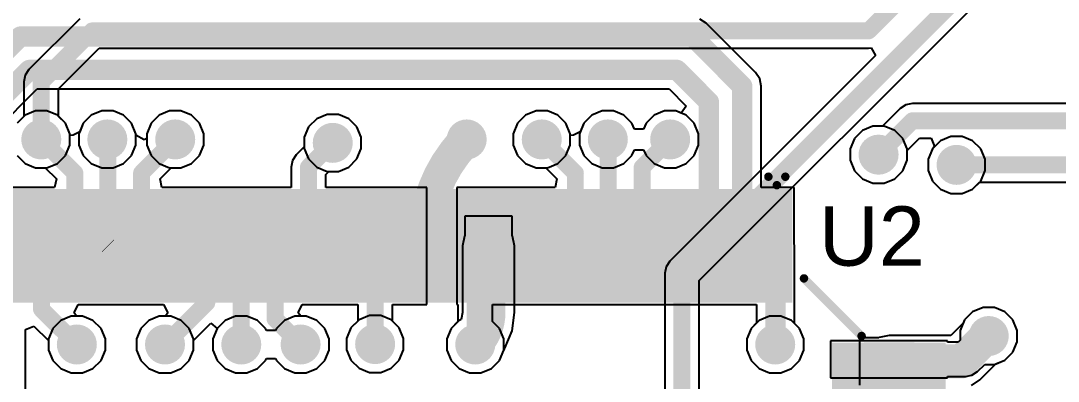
# Model space of a CAD drawing. Header units: millimetres. Extents: x -0.2 to 45, y 0 to 49.7.
# Drawn here: x 15.16 to 30.71, y 31 to 36.4 of the extents above; entities that cross this region are included whole.
import ezdxf

# ---------------------------------------------------------------- set-up
doc = ezdxf.new("R2010")
doc.units = ezdxf.units.MM
for name, color, linetype in [('BottomLayer', 5, 'Continuous'), ('BottomPaste', 16, 'Continuous'), ('BottomSolder', 6, 'Continuous'), ('TopLayer', 1, 'Continuous'), ('TopOverlay', 2, 'Continuous'), ('TopPaste', 8, 'Continuous'), ('TopSolder', 216, 'Continuous'), ('ViaHoleLayer', 16, 'Continuous')]:
    doc.layers.add(name, color=color, linetype=linetype)
doc.styles.add('Arial', font='', dxfattribs={"height": 0.2})
doc.styles.get('Arial').set_extended_font_data('Arial')

# ---------------------------------------------------------------- blocks, each defined once
blk = doc.blocks.new('C___0402_B_15')
at = {"layer": 'BottomLayer'}
for points in [[(-0.241, 0.318), (-0.241, -0.318), (-0.699, -0.318), (-0.699, 0.318)], [(0.699, 0.318), (0.699, -0.318), (0.241, -0.318), (0.241, 0.318)]]:
    blk.add_hatch(color=5, dxfattribs=at).paths.add_polyline_path(points)
at = {"layer": 'BottomPaste'}
for points in [[(-0.241, 0.318), (-0.241, -0.318), (-0.699, -0.318), (-0.699, 0.318)], [(0.699, 0.318), (0.699, -0.318), (0.241, -0.318), (0.241, 0.318)]]:
    blk.add_hatch(color=16, dxfattribs=at).paths.add_polyline_path(points)
at = {"layer": 'BottomSolder'}
for points in [[(-0.181, 0.377), (-0.181, -0.377), (-0.758, -0.377), (-0.758, 0.377)], [(0.758, 0.377), (0.758, -0.377), (0.181, -0.377), (0.181, 0.377)]]:
    blk.add_hatch(color=6, dxfattribs=at).paths.add_polyline_path(points)
blk = doc.blocks.new('TQFP_100_14_14__51')
at = {"layer": 'TopLayer'}
for points in [[(-5.85, 8.45), (-5.85, 6.95), (-6.15, 6.95), (-6.15, 8.45)], [(-8.45, 6.15), (-6.95, 6.15), (-6.95, 5.85), (-8.45, 5.85)], [(-8.45, 5.65), (-6.95, 5.65), (-6.95, 5.35), (-8.45, 5.35)], [(-8.45, 5.15), (-6.95, 5.15), (-6.95, 4.85), (-8.45, 4.85)], [(-8.45, 4.65), (-6.95, 4.65), (-6.95, 4.35), (-8.45, 4.35)], [(-8.45, 4.15), (-6.95, 4.15), (-6.95, 3.85), (-8.45, 3.85)], [(-8.45, 3.65), (-6.95, 3.65), (-6.95, 3.35), (-8.45, 3.35)], [(-8.45, 3.15), (-6.95, 3.15), (-6.95, 2.85), (-8.45, 2.85)], [(-8.45, 2.65), (-6.95, 2.65), (-6.95, 2.35), (-8.45, 2.35)], [(-8.45, 2.15), (-6.95, 2.15), (-6.95, 1.85), (-8.45, 1.85)], [(-8.45, 1.65), (-6.95, 1.65), (-6.95, 1.35), (-8.45, 1.35)], [(-8.45, 1.15), (-6.95, 1.15), (-6.95, 0.85), (-8.45, 0.85)], [(-8.45, 0.65), (-6.95, 0.65), (-6.95, 0.35), (-8.45, 0.35)], [(-8.45, 0.15), (-6.95, 0.15), (-6.95, -0.15), (-8.45, -0.15)], [(-8.45, -0.35), (-6.95, -0.35), (-6.95, -0.65), (-8.45, -0.65)], [(-8.45, -0.85), (-6.95, -0.85), (-6.95, -1.15), (-8.45, -1.15)], [(-8.45, -1.35), (-6.95, -1.35), (-6.95, -1.65), (-8.45, -1.65)], [(-8.45, -1.85), (-6.95, -1.85), (-6.95, -2.15), (-8.45, -2.15)], [(-8.45, -2.35), (-6.95, -2.35), (-6.95, -2.65), (-8.45, -2.65)], [(-8.45, -2.85), (-6.95, -2.85), (-6.95, -3.15), (-8.45, -3.15)], [(-8.45, -3.35), (-6.95, -3.35), (-6.95, -3.65), (-8.45, -3.65)], [(-8.45, -3.85), (-6.95, -3.85), (-6.95, -4.15), (-8.45, -4.15)], [(-8.45, -4.35), (-6.95, -4.35), (-6.95, -4.65), (-8.45, -4.65)], [(-8.45, -4.85), (-6.95, -4.85), (-6.95, -5.15), (-8.45, -5.15)]]:
    blk.add_hatch(color=1, dxfattribs=at).paths.add_polyline_path(points)
at = {"layer": 'TopPaste'}
for points in [[(-5.85, 8.45), (-5.85, 6.95), (-6.15, 6.95), (-6.15, 8.45)], [(-8.45, 6.15), (-6.95, 6.15), (-6.95, 5.85), (-8.45, 5.85)], [(-8.45, 5.65), (-6.95, 5.65), (-6.95, 5.35), (-8.45, 5.35)], [(-8.45, 5.15), (-6.95, 5.15), (-6.95, 4.85), (-8.45, 4.85)], [(-8.45, 4.65), (-6.95, 4.65), (-6.95, 4.35), (-8.45, 4.35)], [(-8.45, 4.15), (-6.95, 4.15), (-6.95, 3.85), (-8.45, 3.85)], [(-8.45, 3.65), (-6.95, 3.65), (-6.95, 3.35), (-8.45, 3.35)], [(-8.45, 3.15), (-6.95, 3.15), (-6.95, 2.85), (-8.45, 2.85)], [(-8.45, 2.65), (-6.95, 2.65), (-6.95, 2.35), (-8.45, 2.35)], [(-8.45, 2.15), (-6.95, 2.15), (-6.95, 1.85), (-8.45, 1.85)], [(-8.45, 1.65), (-6.95, 1.65), (-6.95, 1.35), (-8.45, 1.35)], [(-8.45, 1.15), (-6.95, 1.15), (-6.95, 0.85), (-8.45, 0.85)], [(-8.45, 0.65), (-6.95, 0.65), (-6.95, 0.35), (-8.45, 0.35)], [(-8.45, 0.15), (-6.95, 0.15), (-6.95, -0.15), (-8.45, -0.15)], [(-8.45, -0.35), (-6.95, -0.35), (-6.95, -0.65), (-8.45, -0.65)], [(-8.45, -0.85), (-6.95, -0.85), (-6.95, -1.15), (-8.45, -1.15)], [(-8.45, -1.35), (-6.95, -1.35), (-6.95, -1.65), (-8.45, -1.65)], [(-8.45, -1.85), (-6.95, -1.85), (-6.95, -2.15), (-8.45, -2.15)], [(-8.45, -2.35), (-6.95, -2.35), (-6.95, -2.65), (-8.45, -2.65)], [(-8.45, -2.85), (-6.95, -2.85), (-6.95, -3.15), (-8.45, -3.15)], [(-8.45, -3.35), (-6.95, -3.35), (-6.95, -3.65), (-8.45, -3.65)], [(-8.45, -3.85), (-6.95, -3.85), (-6.95, -4.15), (-8.45, -4.15)], [(-8.45, -4.35), (-6.95, -4.35), (-6.95, -4.65), (-8.45, -4.65)], [(-8.45, -4.85), (-6.95, -4.85), (-6.95, -5.15), (-8.45, -5.15)]]:
    blk.add_hatch(color=8, dxfattribs=at).paths.add_polyline_path(points)
at = {"layer": 'TopSolder'}
for points in [[(-5.748, 8.552), (-5.748, 6.848), (-6.252, 6.848), (-6.252, 8.552)], [(-5.248, 8.552), (-5.248, 6.848), (-5.752, 6.848), (-5.752, 8.552)], [(-8.552, 6.252), (-6.848, 6.252), (-6.848, 5.748), (-8.552, 5.748)], [(-8.552, 5.752), (-6.848, 5.752), (-6.848, 5.248), (-8.552, 5.248)], [(-8.552, 5.252), (-6.848, 5.252), (-6.848, 4.748), (-8.552, 4.748)], [(-8.552, 4.752), (-6.848, 4.752), (-6.848, 4.248), (-8.552, 4.248)], [(-8.552, 4.252), (-6.848, 4.252), (-6.848, 3.748), (-8.552, 3.748)], [(-8.552, 3.752), (-6.848, 3.752), (-6.848, 3.248), (-8.552, 3.248)], [(-8.552, 3.252), (-6.848, 3.252), (-6.848, 2.748), (-8.552, 2.748)], [(-8.552, 2.752), (-6.848, 2.752), (-6.848, 2.248), (-8.552, 2.248)], [(-8.552, 2.252), (-6.848, 2.252), (-6.848, 1.748), (-8.552, 1.748)], [(-8.552, 1.752), (-6.848, 1.752), (-6.848, 1.248), (-8.552, 1.248)], [(-8.552, 1.252), (-6.848, 1.252), (-6.848, 0.748), (-8.552, 0.748)], [(-8.552, 0.752), (-6.848, 0.752), (-6.848, 0.248), (-8.552, 0.248)], [(-8.552, 0.252), (-6.848, 0.252), (-6.848, -0.252), (-8.552, -0.252)], [(-8.552, -0.248), (-6.848, -0.248), (-6.848, -0.752), (-8.552, -0.752)], [(-8.552, -0.748), (-6.848, -0.748), (-6.848, -1.252), (-8.552, -1.252)], [(-8.552, -1.248), (-6.848, -1.248), (-6.848, -1.752), (-8.552, -1.752)], [(-8.552, -1.748), (-6.848, -1.748), (-6.848, -2.252), (-8.552, -2.252)], [(-8.552, -2.248), (-6.848, -2.248), (-6.848, -2.752), (-8.552, -2.752)], [(-8.552, -2.748), (-6.848, -2.748), (-6.848, -3.252), (-8.552, -3.252)], [(-8.552, -3.248), (-6.848, -3.248), (-6.848, -3.752), (-8.552, -3.752)], [(-8.552, -3.748), (-6.848, -3.748), (-6.848, -4.252), (-8.552, -4.252)], [(-8.552, -4.248), (-6.848, -4.248), (-6.848, -4.752), (-8.552, -4.752)], [(-8.552, -4.748), (-6.848, -4.748), (-6.848, -5.252), (-8.552, -5.252)], [(-8.552, -5.248), (-6.848, -5.248), (-6.848, -5.752), (-8.552, -5.752)]]:
    blk.add_hatch(color=216, dxfattribs=at).paths.add_polyline_path(points)
at = {"layer": 'TopOverlay', "const_width": 0.127}
for points in [[(-7.214, 6.426), (-6.35, 7.29)], [(-8.738, 5.893), (-8.738, 6.147)], [(-8.611, 6.02), (-8.738, 6.147)], [(-8.738, 5.893), (-8.611, 6.02)]]:
    blk.add_lwpolyline(points, dxfattribs=at)
at = {"layer": 'TopOverlay', "const_width": 0.0635}
for points in [[(-6.382, 7.29, 1), (-6.318, 7.29, 1)], [(-7.245, 6.426, 1), (-7.182, 6.426, 1)], [(-8.769, 6.147, 1), (-8.706, 6.147, 1)], [(-8.769, 6.147, 1), (-8.706, 6.147, 1)], [(-8.642, 6.02, 1), (-8.579, 6.02, 1)], [(-8.642, 6.02, 1), (-8.579, 6.02, 1)], [(-8.769, 5.893, 1), (-8.706, 5.893, 1)], [(-8.769, 5.893, 1), (-8.706, 5.893, 1)]]:
    blk.add_lwpolyline(points, format="xyb", close=True, dxfattribs=at)
blk = doc.blocks.new('C___0402_B_87')
at = {"layer": 'BottomLayer'}
for points in [[(-0.241, 0.318), (-0.241, -0.318), (-0.699, -0.318), (-0.699, 0.318)], [(0.699, 0.318), (0.699, -0.318), (0.241, -0.318), (0.241, 0.318)]]:
    blk.add_hatch(color=5, dxfattribs=at).paths.add_polyline_path(points)
at = {"layer": 'BottomPaste'}
for points in [[(-0.241, 0.318), (-0.241, -0.318), (-0.699, -0.318), (-0.699, 0.318)], [(0.699, 0.318), (0.699, -0.318), (0.241, -0.318), (0.241, 0.318)]]:
    blk.add_hatch(color=16, dxfattribs=at).paths.add_polyline_path(points)
at = {"layer": 'BottomSolder'}
for points in [[(-0.181, 0.377), (-0.181, -0.377), (-0.758, -0.377), (-0.758, 0.377)], [(0.758, 0.377), (0.758, -0.377), (0.181, -0.377), (0.181, 0.377)]]:
    blk.add_hatch(color=6, dxfattribs=at).paths.add_polyline_path(points)

msp = doc.modelspace()

# ---------------------------------------------------------------- hatches: boundary and pattern name
at = {"layer": 'BottomLayer'}
h = msp.add_hatch(color=5, dxfattribs=at)
edge = h.paths.add_edge_path()
edge.add_arc((15.469, 34.62), 0.3, 0, 360)
h = msp.add_hatch(color=5, dxfattribs=at)
edge = h.paths.add_edge_path()
edge.add_arc((16.459, 34.62), 0.3, 0, 360)
h = msp.add_hatch(color=5, dxfattribs=at)
edge = h.paths.add_edge_path()
edge.add_arc((17.476, 34.62), 0.3, 0, 360)
h = msp.add_hatch(color=5, dxfattribs=at)
edge = h.paths.add_edge_path()
edge.add_arc((19.837, 34.569), 0.3, 0, 360)
h = msp.add_hatch(color=5, dxfattribs=at)
edge = h.paths.add_edge_path()
edge.add_arc((21.844, 34.62), 0.3, 0, 360)
h = msp.add_hatch(color=5, dxfattribs=at)
edge = h.paths.add_edge_path()
edge.add_arc((22.969, 34.62), 0.3, 0, 360)
h = msp.add_hatch(color=5, dxfattribs=at)
edge = h.paths.add_edge_path()
edge.add_arc((23.959, 34.62), 0.3, 0, 360)
h = msp.add_hatch(color=5, dxfattribs=at)
edge = h.paths.add_edge_path()
edge.add_arc((24.893, 34.62), 0.3, 0, 360)
h = msp.add_hatch(color=5, dxfattribs=at)
edge = h.paths.add_edge_path()
edge.add_arc((28.016, 34.392), 0.3, 0, 360)
h = msp.add_hatch(color=5, dxfattribs=at)
edge = h.paths.add_edge_path()
edge.add_arc((29.185, 34.239), 0.3, 0, 360)
h = msp.add_hatch(color=5, dxfattribs=at)
edge = h.paths.add_edge_path()
edge.add_arc((29.667, 31.674), 0.3, 0, 360)
h = msp.add_hatch(color=5, dxfattribs=at)
edge = h.paths.add_edge_path()
edge.add_arc((16.002, 31.547), 0.3, 0, 360)
h = msp.add_hatch(color=5, dxfattribs=at)
edge = h.paths.add_edge_path()
edge.add_arc((17.323, 31.547), 0.3, 0, 360)
h = msp.add_hatch(color=5, dxfattribs=at)
edge = h.paths.add_edge_path()
edge.add_arc((18.466, 31.547), 0.3, 0, 360)
h = msp.add_hatch(color=5, dxfattribs=at)
edge = h.paths.add_edge_path()
edge.add_arc((19.355, 31.547), 0.3, 0, 360)
h = msp.add_hatch(color=5, dxfattribs=at)
edge = h.paths.add_edge_path()
edge.add_arc((20.472, 31.553), 0.3, 0, 360)
h = msp.add_hatch(color=5, dxfattribs=at)
edge = h.paths.add_edge_path()
edge.add_arc((21.972, 31.547), 0.3, 0, 360)
h = msp.add_hatch(color=5, dxfattribs=at)
edge = h.paths.add_edge_path()
edge.add_arc((26.467, 31.547), 0.3, 0, 360)
at = {"layer": 'TopLayer'}
h = msp.add_hatch(color=1, dxfattribs=at)
edge = h.paths.add_edge_path()
edge.add_arc((15.469, 34.62), 0.3, 0, 360)
h = msp.add_hatch(color=1, dxfattribs=at)
edge = h.paths.add_edge_path()
edge.add_arc((16.459, 34.62), 0.3, 0, 360)
h = msp.add_hatch(color=1, dxfattribs=at)
edge = h.paths.add_edge_path()
edge.add_arc((17.476, 34.62), 0.3, 0, 360)
h = msp.add_hatch(color=1, dxfattribs=at)
edge = h.paths.add_edge_path()
edge.add_arc((19.837, 34.569), 0.3, 0, 360)
h = msp.add_hatch(color=1, dxfattribs=at)
edge = h.paths.add_edge_path()
edge.add_arc((21.844, 34.62), 0.3, 0, 360)
h = msp.add_hatch(color=1, dxfattribs=at)
edge = h.paths.add_edge_path()
edge.add_arc((22.969, 34.62), 0.3, 0, 360)
h = msp.add_hatch(color=1, dxfattribs=at)
edge = h.paths.add_edge_path()
edge.add_arc((23.959, 34.62), 0.3, 0, 360)
h = msp.add_hatch(color=1, dxfattribs=at)
edge = h.paths.add_edge_path()
edge.add_arc((24.893, 34.62), 0.3, 0, 360)
h = msp.add_hatch(color=1, dxfattribs=at)
edge = h.paths.add_edge_path()
edge.add_arc((28.016, 34.392), 0.3, 0, 360)
h = msp.add_hatch(color=1, dxfattribs=at)
edge = h.paths.add_edge_path()
edge.add_arc((29.185, 34.239), 0.3, 0, 360)
h = msp.add_hatch(color=1, dxfattribs=at)
edge = h.paths.add_edge_path()
edge.add_arc((29.667, 31.674), 0.3, 0, 360)
h = msp.add_hatch(color=1, dxfattribs=at)
edge = h.paths.add_edge_path()
edge.add_arc((16.002, 31.547), 0.3, 0, 360)
h = msp.add_hatch(color=1, dxfattribs=at)
edge = h.paths.add_edge_path()
edge.add_arc((17.323, 31.547), 0.3, 0, 360)
h = msp.add_hatch(color=1, dxfattribs=at)
edge = h.paths.add_edge_path()
edge.add_arc((18.466, 31.547), 0.3, 0, 360)
h = msp.add_hatch(color=1, dxfattribs=at)
edge = h.paths.add_edge_path()
edge.add_arc((19.355, 31.547), 0.3, 0, 360)
h = msp.add_hatch(color=1, dxfattribs=at)
edge = h.paths.add_edge_path()
edge.add_arc((20.472, 31.553), 0.3, 0, 360)
h = msp.add_hatch(color=1, dxfattribs=at)
edge = h.paths.add_edge_path()
edge.add_arc((21.972, 31.547), 0.3, 0, 360)
h = msp.add_hatch(color=1, dxfattribs=at)
edge = h.paths.add_edge_path()
edge.add_arc((26.467, 31.547), 0.3, 0, 360)
at = {"layer": 'ViaHoleLayer'}
h = msp.add_hatch(color=16, dxfattribs=at)
edge = h.paths.add_edge_path()
edge.add_arc((15.469, 34.62), 0.15, 0, 360)
h = msp.add_hatch(color=16, dxfattribs=at)
edge = h.paths.add_edge_path()
edge.add_arc((16.459, 34.62), 0.15, 0, 360)
h = msp.add_hatch(color=16, dxfattribs=at)
edge = h.paths.add_edge_path()
edge.add_arc((17.476, 34.62), 0.15, 0, 360)
h = msp.add_hatch(color=16, dxfattribs=at)
edge = h.paths.add_edge_path()
edge.add_arc((19.837, 34.569), 0.15, 0, 360)
h = msp.add_hatch(color=16, dxfattribs=at)
edge = h.paths.add_edge_path()
edge.add_arc((21.844, 34.62), 0.15, 0, 360)
h = msp.add_hatch(color=16, dxfattribs=at)
edge = h.paths.add_edge_path()
edge.add_arc((22.969, 34.62), 0.15, 0, 360)
h = msp.add_hatch(color=16, dxfattribs=at)
edge = h.paths.add_edge_path()
edge.add_arc((23.959, 34.62), 0.15, 0, 360)
h = msp.add_hatch(color=16, dxfattribs=at)
edge = h.paths.add_edge_path()
edge.add_arc((24.893, 34.62), 0.15, 0, 360)
h = msp.add_hatch(color=16, dxfattribs=at)
edge = h.paths.add_edge_path()
edge.add_arc((28.016, 34.392), 0.15, 0, 360)
h = msp.add_hatch(color=16, dxfattribs=at)
edge = h.paths.add_edge_path()
edge.add_arc((29.185, 34.239), 0.15, 0, 360)
h = msp.add_hatch(color=16, dxfattribs=at)
edge = h.paths.add_edge_path()
edge.add_arc((29.667, 31.674), 0.15, 0, 360)
h = msp.add_hatch(color=16, dxfattribs=at)
edge = h.paths.add_edge_path()
edge.add_arc((16.002, 31.547), 0.15, 0, 360)
h = msp.add_hatch(color=16, dxfattribs=at)
edge = h.paths.add_edge_path()
edge.add_arc((17.323, 31.547), 0.15, 0, 360)
h = msp.add_hatch(color=16, dxfattribs=at)
edge = h.paths.add_edge_path()
edge.add_arc((18.466, 31.547), 0.15, 0, 360)
h = msp.add_hatch(color=16, dxfattribs=at)
edge = h.paths.add_edge_path()
edge.add_arc((19.355, 31.547), 0.15, 0, 360)
h = msp.add_hatch(color=16, dxfattribs=at)
edge = h.paths.add_edge_path()
edge.add_arc((20.472, 31.553), 0.15, 0, 360)
h = msp.add_hatch(color=16, dxfattribs=at)
edge = h.paths.add_edge_path()
edge.add_arc((21.972, 31.547), 0.15, 0, 360)
h = msp.add_hatch(color=16, dxfattribs=at)
edge = h.paths.add_edge_path()
edge.add_arc((26.467, 31.547), 0.15, 0, 360)

# ---------------------------------------------------------------- linework, layer by layer
at = {"layer": 'BottomLayer'}
for p, q in [((25.329, 32.506), (30.358, 37.536)), ((16.047, 36.429), (15.285, 35.667)), ((15.728, 35.377), (16.338, 35.987)), ((16.338, 35.987), (27.864, 35.987)), ((27.864, 35.987), (27.905, 35.995)), ((27.905, 35.995), (27.968, 35.878)), ((27.968, 35.878), (24.887, 32.797)), ((15.285, 35.667), (15.229, 35.583)), ((15.229, 35.583), (15.21, 35.484)), ((15.21, 35.484), (15.21, 34.965)), ((15.728, 34.965), (15.728, 35.377)), ((28.425, 35.139), (28.341, 35.083)), ((28.524, 35.159), (28.425, 35.139)), ((36.912, 35.159), (28.524, 35.159)), ((16.217, 34.982), (16.097, 34.862)), ((16.374, 35.047), (16.217, 34.982)), ((16.544, 35.047), (16.374, 35.047)), ((16.701, 34.982), (16.544, 35.047)), ((16.821, 34.862), (16.701, 34.982)), ((17.234, 34.982), (17.114, 34.862)), ((17.391, 35.047), (17.234, 34.982)), ((17.561, 35.047), (17.391, 35.047)), ((17.718, 34.982), (17.561, 35.047)), ((17.838, 34.862), (17.718, 34.982)), ((19.752, 34.996), (19.596, 34.931)), ((19.922, 34.996), (19.752, 34.996)), ((20.079, 34.931), (19.922, 34.996)), ((22.727, 34.982), (22.607, 34.862)), ((22.884, 35.047), (22.727, 34.982)), ((23.054, 35.047), (22.884, 35.047)), ((23.21, 34.982), (23.054, 35.047)), ((23.331, 34.862), (23.21, 34.982)), ((23.717, 34.982), (23.597, 34.862)), ((23.874, 35.047), (23.717, 34.982)), ((24.044, 35.047), (23.874, 35.047)), ((24.201, 34.982), (24.044, 35.047)), ((24.321, 34.862), (24.201, 34.982)), ((24.651, 34.982), (24.531, 34.862)), ((24.808, 35.047), (24.651, 34.982)), ((24.978, 35.047), (24.808, 35.047)), ((25.135, 34.982), (24.978, 35.047)), ((25.255, 34.862), (25.135, 34.982)), ((28.341, 35.083), (28.077, 34.819)), ((15.21, 34.965), (15.107, 34.862)), ((15.831, 34.862), (15.728, 34.965)), ((15.896, 34.705), (15.831, 34.862)), ((16.097, 34.862), (16.032, 34.705)), ((16.886, 34.705), (16.821, 34.862)), ((17.114, 34.862), (17.049, 34.705)), ((17.903, 34.705), (17.838, 34.862)), ((19.596, 34.931), (19.475, 34.811)), ((20.199, 34.811), (20.079, 34.931)), ((22.607, 34.862), (22.542, 34.705)), ((23.396, 34.705), (23.331, 34.862)), ((23.597, 34.862), (23.532, 34.705)), ((24.357, 34.775), (24.321, 34.862)), ((24.531, 34.862), (24.495, 34.775)), ((25.32, 34.705), (25.255, 34.862)), ((15.896, 34.535), (15.896, 34.705)), ((16.032, 34.705), (16.032, 34.535)), ((16.886, 34.535), (16.886, 34.705)), ((17.049, 34.705), (17.049, 34.535)), ((17.903, 34.535), (17.903, 34.705)), ((19.475, 34.811), (19.41, 34.654)), ((20.264, 34.654), (20.199, 34.811)), ((22.542, 34.705), (22.542, 34.535)), ((23.396, 34.535), (23.396, 34.705)), ((23.532, 34.705), (23.532, 34.535)), ((24.495, 34.775), (24.357, 34.775)), ((25.32, 34.535), (25.32, 34.705)), ((27.774, 34.754), (27.654, 34.633)), ((27.931, 34.819), (27.774, 34.754)), ((28.077, 34.819), (27.931, 34.819)), ((15.831, 34.378), (15.896, 34.535)), ((16.032, 34.535), (16.097, 34.378)), ((16.821, 34.378), (16.886, 34.535)), ((17.049, 34.535), (17.114, 34.378)), ((17.838, 34.378), (17.903, 34.535)), ((19.41, 34.654), (19.41, 34.484)), ((20.264, 34.484), (20.264, 34.654)), ((22.542, 34.535), (22.607, 34.378)), ((23.331, 34.378), (23.396, 34.535)), ((23.532, 34.535), (23.597, 34.378)), ((25.255, 34.378), (25.32, 34.535)), ((27.654, 34.633), (27.589, 34.477)), ((28.443, 34.452), (28.631, 34.641)), ((28.631, 34.641), (28.803, 34.641)), ((28.803, 34.641), (28.855, 34.514)), ((15.107, 34.378), (15.227, 34.258)), ((15.71, 34.258), (15.831, 34.378)), ((16.097, 34.378), (16.217, 34.258)), ((16.701, 34.258), (16.821, 34.378)), ((17.114, 34.378), (17.234, 34.258)), ((17.718, 34.258), (17.838, 34.378)), ((19.41, 34.484), (19.475, 34.328)), ((20.199, 34.328), (20.264, 34.484)), ((22.607, 34.378), (22.727, 34.258)), ((23.21, 34.258), (23.331, 34.378)), ((23.597, 34.378), (23.717, 34.258)), ((24.201, 34.258), (24.321, 34.378)), ((24.321, 34.378), (24.357, 34.466)), ((24.357, 34.466), (24.495, 34.466)), ((24.495, 34.466), (24.531, 34.378)), ((24.531, 34.378), (24.651, 34.258)), ((25.135, 34.258), (25.255, 34.378)), ((27.589, 34.477), (27.589, 34.307)), ((28.443, 34.307), (28.443, 34.452)), ((28.823, 34.481), (28.758, 34.324)), ((28.855, 34.514), (28.823, 34.481)), ((15.227, 34.258), (15.384, 34.193)), ((15.554, 34.193), (15.71, 34.258)), ((16.217, 34.258), (16.374, 34.193)), ((16.544, 34.193), (16.701, 34.258)), ((17.234, 34.258), (17.391, 34.193)), ((17.561, 34.193), (17.718, 34.258)), ((19.475, 34.328), (19.596, 34.207)), ((19.596, 34.207), (19.752, 34.142)), ((19.922, 34.142), (20.079, 34.207)), ((20.079, 34.207), (20.199, 34.328)), ((22.727, 34.258), (22.884, 34.193)), ((23.054, 34.193), (23.21, 34.258)), ((23.717, 34.258), (23.874, 34.193)), ((24.044, 34.193), (24.201, 34.258)), ((24.651, 34.258), (24.808, 34.193)), ((24.978, 34.193), (25.135, 34.258)), ((27.589, 34.307), (27.654, 34.15)), ((28.378, 34.15), (28.443, 34.307)), ((28.758, 34.324), (28.758, 34.154)), ((15.384, 34.193), (15.554, 34.193)), ((16.374, 34.193), (16.544, 34.193)), ((17.391, 34.193), (17.561, 34.193)), ((19.752, 34.142), (19.922, 34.142)), ((22.884, 34.193), (23.054, 34.193)), ((23.874, 34.193), (24.044, 34.193)), ((24.808, 34.193), (24.978, 34.193)), ((27.654, 34.15), (27.774, 34.03)), ((28.258, 34.03), (28.378, 34.15)), ((28.758, 34.154), (28.823, 33.997)), ((27.774, 34.03), (27.931, 33.965)), ((27.931, 33.965), (28.101, 33.965)), ((28.101, 33.965), (28.258, 34.03)), ((28.823, 33.997), (28.943, 33.877)), ((29.426, 33.877), (29.53, 33.98)), ((29.53, 33.98), (36.926, 33.98)), ((28.943, 33.877), (29.1, 33.812)), ((29.1, 33.812), (29.27, 33.812)), ((29.27, 33.812), (29.426, 33.877)), ((22.527, 33.468), (21.815, 33.468)), ((21.815, 33.468), (21.815, 33.177)), ((22.527, 33.177), (22.527, 33.468)), ((21.812, 33.172), (21.782, 33.024)), ((21.815, 33.177), (21.812, 33.172)), ((22.53, 33.172), (22.527, 33.177)), ((22.559, 33.024), (22.53, 33.172)), ((21.782, 33.024), (21.782, 32.026)), ((22.559, 32.026), (22.559, 33.024)), ((24.831, 32.713), (24.811, 32.614)), ((24.887, 32.797), (24.831, 32.713)), ((24.811, 32.614), (24.811, 27.822)), ((25.329, 25.679), (25.329, 32.506)), ((29.425, 32.036), (29.305, 31.916)), ((29.582, 32.101), (29.425, 32.036)), ((29.752, 32.101), (29.582, 32.101)), ((29.909, 32.036), (29.752, 32.101)), ((30.029, 31.916), (29.909, 32.036)), ((15.76, 31.909), (15.64, 31.789)), ((15.917, 31.974), (15.76, 31.909)), ((16.086, 31.974), (15.917, 31.974)), ((16.243, 31.909), (16.086, 31.974)), ((16.364, 31.789), (16.243, 31.909)), ((17.081, 31.909), (16.961, 31.789)), ((17.238, 31.974), (17.081, 31.909)), ((17.408, 31.974), (17.238, 31.974)), ((17.565, 31.909), (17.408, 31.974)), ((17.685, 31.789), (17.565, 31.909)), ((18.224, 31.909), (18.104, 31.789)), ((18.381, 31.974), (18.224, 31.909)), ((18.551, 31.974), (18.381, 31.974)), ((18.708, 31.909), (18.551, 31.974)), ((18.828, 31.789), (18.708, 31.909)), ((19.113, 31.909), (18.993, 31.789)), ((19.27, 31.974), (19.113, 31.909)), ((19.44, 31.974), (19.27, 31.974)), ((19.597, 31.909), (19.44, 31.974)), ((19.717, 31.789), (19.597, 31.909)), ((20.231, 31.915), (20.11, 31.795)), ((20.387, 31.98), (20.231, 31.915)), ((20.557, 31.98), (20.387, 31.98)), ((20.714, 31.915), (20.557, 31.98)), ((20.834, 31.795), (20.714, 31.915)), ((21.731, 31.909), (21.61, 31.789)), ((21.762, 31.922), (21.731, 31.909)), ((21.783, 32.025), (21.762, 31.922)), ((21.782, 32.026), (21.783, 32.025)), ((22.525, 31.75), (22.561, 32.026)), ((22.561, 32.026), (22.559, 32.026)), ((26.225, 31.909), (26.105, 31.789)), ((26.382, 31.974), (26.225, 31.909)), ((26.552, 31.974), (26.382, 31.974)), ((26.709, 31.909), (26.552, 31.974)), ((26.829, 31.789), (26.709, 31.909)), ((29.305, 31.916), (29.284, 31.865)), ((30.094, 31.759), (30.029, 31.916)), ((15.64, 31.789), (15.575, 31.632)), ((16.429, 31.632), (16.364, 31.789)), ((16.961, 31.789), (16.896, 31.632)), ((17.75, 31.632), (17.685, 31.789)), ((18.104, 31.789), (18.039, 31.632)), ((18.842, 31.755), (18.828, 31.789)), ((18.979, 31.755), (18.842, 31.755)), ((18.993, 31.789), (18.979, 31.755)), ((19.782, 31.632), (19.717, 31.789)), ((20.11, 31.795), (20.045, 31.638)), ((20.899, 31.638), (20.834, 31.795)), ((21.61, 31.789), (21.545, 31.632)), ((22.418, 31.492), (22.525, 31.75)), ((26.105, 31.789), (26.04, 31.632)), ((26.894, 31.632), (26.829, 31.789)), ((29.284, 31.865), (29.101, 31.682)), ((30.094, 31.589), (30.094, 31.759)), ((15.575, 31.632), (15.575, 31.462)), ((16.429, 31.462), (16.429, 31.632)), ((16.896, 31.632), (16.896, 31.462)), ((17.75, 31.462), (17.75, 31.632)), ((18.039, 31.632), (18.039, 31.462)), ((19.782, 31.462), (19.782, 31.632)), ((20.045, 31.638), (20.045, 31.468)), ((20.899, 31.468), (20.899, 31.638)), ((21.545, 31.632), (21.545, 31.462)), ((26.04, 31.632), (26.04, 31.462)), ((26.894, 31.462), (26.894, 31.632)), ((28.019, 31.649), (27.728, 31.649)), ((27.728, 31.649), (27.728, 30.938)), ((28.024, 31.652), (28.019, 31.649)), ((28.173, 31.682), (28.024, 31.652)), ((29.101, 31.682), (28.173, 31.682)), ((30.029, 31.432), (30.094, 31.589)), ((15.575, 31.462), (15.64, 31.305)), ((16.364, 31.305), (16.429, 31.462)), ((16.896, 31.462), (16.961, 31.305)), ((17.685, 31.305), (17.75, 31.462)), ((18.039, 31.462), (18.104, 31.305)), ((19.717, 31.305), (19.782, 31.462)), ((20.045, 31.468), (20.11, 31.312)), ((20.834, 31.312), (20.899, 31.468)), ((21.545, 31.462), (21.61, 31.305)), ((22.334, 31.305), (22.399, 31.462)), ((22.399, 31.468), (22.418, 31.492)), ((22.399, 31.462), (22.399, 31.468)), ((26.04, 31.462), (26.105, 31.305)), ((26.829, 31.305), (26.894, 31.462)), ((29.909, 31.312), (30.029, 31.432)), ((15.64, 31.305), (15.76, 31.185)), ((16.243, 31.185), (16.364, 31.305)), ((16.961, 31.305), (17.081, 31.185)), ((17.565, 31.185), (17.685, 31.305)), ((18.104, 31.305), (18.224, 31.185)), ((18.708, 31.185), (18.828, 31.305)), ((18.828, 31.305), (18.842, 31.338)), ((18.842, 31.338), (18.979, 31.338)), ((18.979, 31.338), (18.993, 31.305)), ((18.993, 31.305), (19.113, 31.185)), ((19.597, 31.185), (19.717, 31.305)), ((20.11, 31.312), (20.231, 31.191)), ((20.714, 31.191), (20.834, 31.312)), ((21.61, 31.305), (21.731, 31.185)), ((22.214, 31.185), (22.334, 31.305)), ((26.105, 31.305), (26.225, 31.185)), ((26.709, 31.185), (26.829, 31.305)), ((29.536, 31.019), (29.774, 31.256)), ((29.774, 31.256), (29.909, 31.312)), ((15.76, 31.185), (15.917, 31.12)), ((15.917, 31.12), (16.086, 31.12)), ((16.086, 31.12), (16.243, 31.185)), ((17.081, 31.185), (17.238, 31.12)), ((17.238, 31.12), (17.408, 31.12)), ((17.408, 31.12), (17.565, 31.185)), ((18.224, 31.185), (18.381, 31.12)), ((18.381, 31.12), (18.551, 31.12)), ((18.551, 31.12), (18.708, 31.185)), ((19.113, 31.185), (19.27, 31.12)), ((19.27, 31.12), (19.44, 31.12)), ((19.44, 31.12), (19.597, 31.185)), ((20.231, 31.191), (20.387, 31.126)), ((20.387, 31.126), (20.557, 31.126)), ((20.557, 31.126), (20.714, 31.191)), ((21.731, 31.185), (21.887, 31.12)), ((21.887, 31.12), (22.057, 31.12)), ((22.057, 31.12), (22.214, 31.185)), ((26.225, 31.185), (26.382, 31.12)), ((26.382, 31.12), (26.552, 31.12)), ((26.552, 31.12), (26.709, 31.185)), ((29.41, 30.934), (29.536, 31.019))]:
    msp.add_line(p, q, dxfattribs=at)
for points, const_width in [([(27.864, 36.246), (29.794, 38.176)], 0.254), ([(25.07, 32.614), (30.175, 37.719)], 0.254), ([(15.469, 35.484), (16.231, 36.246)], 0.254), ([(16.231, 36.246), (27.864, 36.246)], 0.254), ([(15.469, 34.62), (15.469, 35.484)], 0.254), ([(28.016, 34.392), (28.524, 34.9)], 0.254), ([(28.524, 34.9), (36.912, 34.9)], 0.254), ([(29.185, 34.239), (37.033, 34.239)], 0.254), ([(21.236, 33.02), (21.236, 33.288)], 0.508), ([(21.231, 33.024), (21.231, 33.141)], 0.508), ([(22.171, 32.026), (22.171, 33.024)], 0.508), ([(25.07, 25.679), (25.07, 32.614)], 0.254), ([(29.262, 31.293), (29.642, 31.674)], 0.508), ([(29.642, 31.674), (29.667, 31.674)], 0.508), ([(28.173, 31.293), (29.262, 31.293)], 0.508)]:
    msp.add_lwpolyline(points, dxfattribs=dict(at, const_width=const_width))
for points, const_width in [([(16.167, 36.246, 1), (16.294, 36.246, 1)], 0.127), ([(16.167, 36.246, 1), (16.294, 36.246, 1)], 0.127), ([(27.8, 36.246, 1), (27.927, 36.246, 1)], 0.127), ([(27.8, 36.246, 1), (27.927, 36.246, 1)], 0.127), ([(15.405, 35.484, 1), (15.532, 35.484, 1)], 0.127), ([(15.405, 35.484, 1), (15.532, 35.484, 1)], 0.127), ([(28.461, 34.9, 1), (28.588, 34.9, 1)], 0.127), ([(28.461, 34.9, 1), (28.588, 34.9, 1)], 0.127), ([(21.717, 34.62, 1), (21.971, 34.62, 1)], 0.254), ([(15.405, 34.62, 1), (15.532, 34.62, 1)], 0.127), ([(21.538, 34.416, 1), (21.792, 34.416, 1)], 0.254), ([(21.538, 34.416, 1), (21.792, 34.416, 1)], 0.254), ([(27.953, 34.392, 1), (28.08, 34.392, 1)], 0.127), ([(29.121, 34.239, 1), (29.248, 34.239, 1)], 0.127), ([(21.109, 33.288, 1), (21.363, 33.288, 1)], 0.254), ([(21.109, 33.288, 1), (21.363, 33.288, 1)], 0.254), ([(21.109, 33.288, 1), (21.363, 33.288, 1)], 0.254), ([(21.104, 33.141, 1), (21.358, 33.141, 1)], 0.254), ([(21.104, 33.141, 1), (21.358, 33.141, 1)], 0.254), ([(21.104, 33.024, 1), (21.358, 33.024, 1)], 0.254), ([(21.109, 33.02, 1), (21.363, 33.02, 1)], 0.254), ([(22.044, 33.024, 1), (22.298, 33.024, 1)], 0.254), ([(25.006, 32.614, 1), (25.133, 32.614, 1)], 0.127), ([(25.006, 32.614, 1), (25.133, 32.614, 1)], 0.127), ([(22.044, 32.026, 1), (22.298, 32.026, 1)], 0.254), ([(22.044, 32.026, 1), (22.298, 32.026, 1)], 0.254), ([(29.515, 31.674, 1), (29.769, 31.674, 1)], 0.254), ([(29.515, 31.674, 1), (29.769, 31.674, 1)], 0.254), ([(29.54, 31.674, 1), (29.794, 31.674, 1)], 0.254), ([(21.845, 31.547, 1), (22.099, 31.547, 1)], 0.254), ([(28.046, 31.293, 1), (28.3, 31.293, 1)], 0.254), ([(29.135, 31.293, 1), (29.389, 31.293, 1)], 0.254), ([(29.135, 31.293, 1), (29.389, 31.293, 1)], 0.254)]:
    msp.add_lwpolyline(points, format="xyb", close=True, dxfattribs=dict(at, const_width=const_width))
at = {"layer": 'BottomLayer', "const_width": 0.508}
for points in [[(21.665, 34.416, -0.032461), (21.844, 34.62)], [(21.236, 33.288, -0.147325), (21.665, 34.416)], [(21.231, 33.141, -0.017629), (21.236, 33.288)], [(22.171, 32.026, -0.198912), (21.972, 31.547)]]:
    msp.add_lwpolyline(points, format="xyb", dxfattribs=at)
at = {"layer": 'TopLayer'}
for p, q in [((25.432, 36.363), (25.339, 36.425)), ((26.174, 35.621), (25.432, 36.363)), ((26.236, 35.528), (26.174, 35.621)), ((26.174, 35.621), (26.174, 35.621)), ((26.257, 35.419), (26.236, 35.528)), ((13.714, 33.682), (15.409, 35.377)), ((15.409, 35.377), (24.876, 35.377)), ((24.876, 35.377), (25.131, 35.121)), ((26.257, 33.901), (26.257, 35.419)), ((26.257, 35.419), (26.257, 35.419)), ((15.227, 34.982), (15.107, 34.862)), ((15.384, 35.047), (15.227, 34.982)), ((15.554, 35.047), (15.384, 35.047)), ((15.71, 34.982), (15.554, 35.047)), ((15.831, 34.862), (15.71, 34.982)), ((16.217, 34.982), (16.097, 34.862)), ((16.374, 35.047), (16.217, 34.982)), ((16.544, 35.047), (16.374, 35.047)), ((16.701, 34.982), (16.544, 35.047)), ((16.821, 34.862), (16.701, 34.982)), ((17.234, 34.982), (17.114, 34.862)), ((17.391, 35.047), (17.234, 34.982)), ((17.561, 35.047), (17.391, 35.047)), ((17.718, 34.982), (17.561, 35.047)), ((17.838, 34.862), (17.718, 34.982)), ((19.752, 34.996), (19.596, 34.931)), ((19.922, 34.996), (19.752, 34.996)), ((20.079, 34.931), (19.922, 34.996)), ((22.727, 34.982), (22.607, 34.862)), ((22.884, 35.047), (22.727, 34.982)), ((23.054, 35.047), (22.884, 35.047)), ((23.21, 34.982), (23.054, 35.047)), ((23.331, 34.862), (23.21, 34.982)), ((23.717, 34.982), (23.597, 34.862)), ((23.874, 35.047), (23.717, 34.982)), ((24.044, 35.047), (23.874, 35.047)), ((24.201, 34.982), (24.044, 35.047)), ((24.321, 34.862), (24.201, 34.982)), ((24.651, 34.982), (24.531, 34.862)), ((24.808, 35.047), (24.651, 34.982)), ((24.978, 35.047), (24.808, 35.047)), ((25.059, 35.014), (24.978, 35.047)), ((25.131, 35.121), (25.059, 35.014)), ((15.896, 34.705), (15.831, 34.862)), ((16.097, 34.862), (16.045, 34.736)), ((16.886, 34.705), (16.821, 34.862)), ((17.114, 34.862), (17.049, 34.705)), ((17.903, 34.705), (17.838, 34.862)), ((19.596, 34.931), (19.475, 34.811)), ((20.199, 34.811), (20.079, 34.931)), ((22.607, 34.862), (22.542, 34.705)), ((23.396, 34.705), (23.331, 34.862)), ((23.597, 34.862), (23.545, 34.736)), ((24.357, 34.775), (24.321, 34.862)), ((24.531, 34.862), (24.495, 34.775)), ((15.896, 34.683), (15.896, 34.705)), ((15.905, 34.677), (15.896, 34.683)), ((15.945, 34.686), (15.905, 34.677)), ((16.045, 34.736), (15.945, 34.686)), ((16.886, 34.683), (16.886, 34.705)), ((17.013, 34.613), (16.886, 34.683)), ((17.049, 34.705), (17.049, 34.635)), ((17.903, 34.535), (17.903, 34.705)), ((19.475, 34.811), (19.41, 34.654)), ((20.264, 34.654), (20.199, 34.811)), ((22.542, 34.705), (22.542, 34.535)), ((23.396, 34.683), (23.396, 34.705)), ((23.405, 34.677), (23.396, 34.683)), ((23.445, 34.686), (23.405, 34.677)), ((23.545, 34.736), (23.445, 34.686)), ((24.495, 34.775), (24.357, 34.775)), ((27.774, 34.754), (27.654, 34.633)), ((27.931, 34.819), (27.774, 34.754)), ((28.101, 34.819), (27.931, 34.819)), ((28.258, 34.754), (28.101, 34.819)), ((28.378, 34.633), (28.258, 34.754)), ((17.049, 34.635), (17.013, 34.613)), ((17.838, 34.378), (17.903, 34.535)), ((19.41, 34.654), (19.41, 34.509)), ((20.264, 34.484), (20.264, 34.654)), ((22.542, 34.535), (22.607, 34.378)), ((27.654, 34.633), (27.589, 34.477)), ((28.443, 34.477), (28.378, 34.633)), ((28.943, 34.601), (28.823, 34.481)), ((29.1, 34.666), (28.943, 34.601)), ((29.27, 34.666), (29.1, 34.666)), ((29.426, 34.601), (29.27, 34.666)), ((29.547, 34.481), (29.426, 34.601)), ((15.107, 34.378), (15.227, 34.258)), ((17.718, 34.258), (17.838, 34.378)), ((19.289, 34.388), (19.233, 34.304)), ((19.41, 34.509), (19.289, 34.388)), ((20.199, 34.328), (20.264, 34.484)), ((22.607, 34.378), (22.727, 34.258)), ((27.589, 34.477), (27.589, 34.307)), ((28.443, 34.307), (28.443, 34.477)), ((28.823, 34.481), (28.758, 34.324)), ((29.612, 34.324), (29.547, 34.481)), ((15.227, 34.258), (15.384, 34.193)), ((17.561, 34.193), (17.718, 34.258)), ((19.233, 34.304), (19.213, 34.204)), ((19.213, 34.204), (19.213, 33.901)), ((19.922, 34.142), (20.079, 34.207)), ((20.079, 34.207), (20.199, 34.328)), ((22.727, 34.258), (22.884, 34.193)), ((27.589, 34.307), (27.654, 34.15)), ((28.378, 34.15), (28.443, 34.307)), ((28.758, 34.324), (28.758, 34.154)), ((29.612, 34.154), (29.612, 34.324)), ((15.384, 34.193), (15.529, 34.193)), ((15.529, 34.193), (15.695, 34.028)), ((17.25, 34.028), (17.415, 34.193)), ((17.415, 34.193), (17.561, 34.193)), ((19.731, 34.097), (19.777, 34.142)), ((19.731, 33.901), (19.731, 34.097)), ((19.777, 34.142), (19.922, 34.142)), ((22.884, 34.193), (23.029, 34.193)), ((23.029, 34.193), (23.195, 34.028)), ((27.654, 34.15), (27.774, 34.03)), ((28.258, 34.03), (28.378, 34.15)), ((28.758, 34.154), (28.823, 33.997)), ((29.547, 33.997), (29.612, 34.154)), ((15.668, 33.901), (14.195, 33.901)), ((15.695, 34.028), (15.668, 33.901)), ((17.276, 33.901), (17.25, 34.028)), ((19.213, 33.901), (17.276, 33.901)), ((21.249, 33.901), (19.731, 33.901)), ((21.249, 32.147), (21.249, 33.901)), ((23.168, 33.901), (21.695, 33.901)), ((21.695, 33.901), (21.695, 32.147)), ((23.195, 34.028), (23.168, 33.901)), ((26.749, 33.901), (26.257, 33.901)), ((26.749, 33.063), (26.749, 33.901)), ((27.774, 34.03), (27.931, 33.965)), ((27.931, 33.965), (28.101, 33.965)), ((28.101, 33.965), (28.258, 34.03)), ((28.823, 33.997), (28.943, 33.877)), ((29.426, 33.877), (29.547, 33.997)), ((28.943, 33.877), (29.1, 33.812)), ((29.1, 33.812), (29.27, 33.812)), ((29.27, 33.812), (29.426, 33.877)), ((26.757, 33.024), (26.749, 33.063)), ((26.757, 31.86), (26.757, 33.024)), ((15.961, 32.02), (16.024, 32.147)), ((16.024, 32.147), (17.301, 32.147)), ((17.301, 32.147), (17.364, 32.02)), ((19.318, 32.02), (19.377, 32.147)), ((19.377, 32.147), (20.213, 32.147)), ((20.213, 32.147), (20.213, 31.898)), ((20.731, 31.898), (20.731, 32.147)), ((20.731, 32.147), (21.249, 32.147)), ((21.695, 32.147), (21.713, 32.147)), ((21.713, 32.147), (21.713, 31.892)), ((22.231, 31.892), (22.231, 32.147)), ((22.231, 32.147), (26.188, 32.147)), ((26.188, 32.147), (26.188, 31.871)), ((29.425, 32.036), (29.305, 31.916)), ((29.582, 32.101), (29.425, 32.036)), ((29.752, 32.101), (29.582, 32.101)), ((29.909, 32.036), (29.752, 32.101)), ((30.029, 31.916), (29.909, 32.036)), ((15.995, 31.974), (15.961, 32.02)), ((16.086, 31.974), (15.995, 31.974)), ((16.243, 31.909), (16.086, 31.974)), ((16.364, 31.789), (16.243, 31.909)), ((17.081, 31.909), (16.961, 31.789)), ((17.238, 31.974), (17.081, 31.909)), ((17.329, 31.974), (17.238, 31.974)), ((17.364, 32.02), (17.329, 31.974)), ((19.358, 31.974), (19.318, 32.02)), ((19.44, 31.974), (19.358, 31.974)), ((19.597, 31.909), (19.44, 31.974)), ((19.717, 31.789), (19.597, 31.909)), ((20.213, 31.898), (20.11, 31.795)), ((20.834, 31.795), (20.731, 31.898)), ((21.713, 31.892), (21.61, 31.789)), ((22.334, 31.789), (22.231, 31.892)), ((29.305, 31.916), (29.24, 31.759)), ((30.094, 31.759), (30.029, 31.916)), ((15.231, 31.771), (15.358, 31.824)), ((15.231, 30.093), (15.231, 31.771)), ((15.358, 31.824), (15.575, 31.608)), ((16.429, 31.632), (16.364, 31.789)), ((16.961, 31.789), (16.896, 31.632)), ((17.75, 31.608), (18.009, 31.867)), ((18.009, 31.867), (18.104, 31.789)), ((18.104, 31.789), (18.039, 31.632)), ((19.782, 31.632), (19.717, 31.789)), ((20.11, 31.795), (20.045, 31.638)), ((20.899, 31.638), (20.834, 31.795)), ((21.61, 31.789), (21.545, 31.632)), ((22.399, 31.632), (22.334, 31.789)), ((26.105, 31.789), (26.04, 31.632)), ((26.188, 31.871), (26.105, 31.789)), ((26.829, 31.789), (26.757, 31.86)), ((26.894, 31.632), (26.829, 31.789)), ((29.24, 31.759), (29.24, 31.613)), ((30.094, 31.589), (30.094, 31.759)), ((15.575, 31.608), (15.575, 31.462)), ((16.429, 31.462), (16.429, 31.632)), ((16.896, 31.632), (16.896, 31.462)), ((17.75, 31.462), (17.75, 31.608)), ((18.039, 31.632), (18.039, 31.462)), ((19.782, 31.462), (19.782, 31.632)), ((20.045, 31.638), (20.045, 31.468)), ((20.899, 31.468), (20.899, 31.638)), ((21.545, 31.632), (21.545, 31.462)), ((22.399, 31.462), (22.399, 31.632)), ((26.04, 31.632), (26.04, 31.462)), ((26.894, 31.462), (26.894, 31.632)), ((29.049, 31.601), (27.295, 31.601)), ((27.295, 31.601), (27.295, 31.047)), ((29.049, 31.583), (29.049, 31.601)), ((29.21, 31.583), (29.049, 31.583)), ((29.24, 31.613), (29.21, 31.583)), ((30.029, 31.432), (30.094, 31.589)), ((15.575, 31.462), (15.64, 31.305)), ((16.364, 31.305), (16.429, 31.462)), ((16.896, 31.462), (16.961, 31.305)), ((17.685, 31.305), (17.75, 31.462)), ((18.039, 31.462), (18.104, 31.305)), ((19.717, 31.305), (19.782, 31.462)), ((20.045, 31.468), (20.11, 31.312)), ((20.834, 31.312), (20.899, 31.468)), ((21.545, 31.462), (21.61, 31.305)), ((22.334, 31.305), (22.399, 31.462)), ((26.04, 31.462), (26.105, 31.305)), ((26.829, 31.305), (26.894, 31.462)), ((29.909, 31.312), (30.029, 31.432)), ((15.64, 31.305), (15.76, 31.185)), ((16.243, 31.185), (16.364, 31.305)), ((16.961, 31.305), (17.081, 31.185)), ((17.565, 31.185), (17.685, 31.305)), ((18.104, 31.305), (18.224, 31.185)), ((18.708, 31.185), (18.828, 31.305)), ((18.828, 31.305), (18.842, 31.338)), ((18.842, 31.338), (18.979, 31.338)), ((18.979, 31.338), (18.993, 31.305)), ((18.993, 31.305), (19.113, 31.185)), ((19.597, 31.185), (19.717, 31.305)), ((20.11, 31.312), (20.231, 31.191)), ((20.714, 31.191), (20.834, 31.312)), ((21.61, 31.305), (21.731, 31.185)), ((22.214, 31.185), (22.334, 31.305)), ((26.105, 31.305), (26.225, 31.185)), ((26.709, 31.185), (26.829, 31.305)), ((29.752, 31.247), (29.909, 31.312)), ((15.76, 31.185), (15.917, 31.12)), ((15.917, 31.12), (16.086, 31.12)), ((16.086, 31.12), (16.243, 31.185)), ((17.081, 31.185), (17.238, 31.12)), ((17.238, 31.12), (17.408, 31.12)), ((17.408, 31.12), (17.565, 31.185)), ((18.224, 31.185), (18.381, 31.12)), ((18.381, 31.12), (18.551, 31.12)), ((18.551, 31.12), (18.708, 31.185)), ((19.113, 31.185), (19.27, 31.12)), ((19.27, 31.12), (19.44, 31.12)), ((19.44, 31.12), (19.597, 31.185)), ((20.231, 31.191), (20.387, 31.126)), ((20.387, 31.126), (20.557, 31.126)), ((20.557, 31.126), (20.714, 31.191)), ((21.731, 31.185), (21.887, 31.12)), ((21.887, 31.12), (22.057, 31.12)), ((22.057, 31.12), (22.214, 31.185)), ((26.225, 31.185), (26.382, 31.12)), ((26.382, 31.12), (26.552, 31.12)), ((26.552, 31.12), (26.709, 31.185)), ((29.416, 31.085), (29.5, 31.141)), ((29.5, 31.141), (29.606, 31.247)), ((29.606, 31.247), (29.752, 31.247)), ((27.295, 31.047), (29.049, 31.047)), ((29.049, 31.047), (29.049, 31.065)), ((29.049, 31.065), (29.317, 31.065)), ((29.317, 31.065), (29.416, 31.085))]:
    msp.add_line(p, q, dxfattribs=at)
for points, const_width in [([(13.335, 34.341), (15.156, 36.162)], 0.305), ([(15.156, 36.162), (25.23, 36.162)], 0.305), ([(25.23, 36.162), (25.972, 35.419)], 0.305), ([(13.513, 33.884), (15.291, 35.662)], 0.305), ([(15.291, 35.662), (24.994, 35.662)], 0.305), ([(24.994, 35.662), (25.472, 35.183)], 0.305), ([(25.972, 33.024), (25.972, 35.419)], 0.305), ([(25.472, 33.024), (25.472, 35.183)], 0.305), ([(15.469, 34.62), (15.972, 34.116)], 0.254), ([(16.466, 33.03), (16.466, 34.62)], 0.254), ([(16.972, 34.116), (17.476, 34.62)], 0.254), ([(19.472, 34.204), (19.837, 34.569)], 0.254), ([(21.472, 34.249), (21.844, 34.62)], 0.254), ([(22.969, 34.62), (23.472, 34.116)], 0.254), ([(23.966, 33.03), (23.966, 34.639)], 0.254), ([(24.472, 34.2), (24.893, 34.62)], 0.254), ([(21.472, 33.024), (21.472, 34.249)], 0.254), ([(15.972, 33.024), (15.972, 34.116)], 0.254), ([(16.972, 33.024), (16.972, 34.116)], 0.254), ([(19.472, 33.024), (19.472, 34.204)], 0.254), ([(23.472, 33.024), (23.472, 34.116)], 0.254), ([(24.472, 33.024), (24.472, 34.2)], 0.254), ([(15.472, 32.076), (15.472, 33.024)], 0.254), ([(16.466, 33.03), (16.472, 33.024)], 0.254), ([(17.949, 33.001), (17.972, 33.024)], 0.254), ([(17.949, 32.173), (17.949, 33.001)], 0.254), ([(18.466, 31.547), (18.466, 33.017)], 0.254), ([(18.972, 31.929), (18.972, 33.024)], 0.254), ([(20.472, 31.553), (20.472, 33.024)], 0.254), ([(21.972, 31.547), (21.972, 33.024)], 0.254), ([(26.472, 31.552), (26.472, 33.024)], 0.305), ([(15.472, 32.076), (16.002, 31.547)], 0.254), ([(17.323, 31.547), (17.949, 32.173)], 0.254), ([(18.972, 31.929), (19.355, 31.547)], 0.254), ([(29.317, 31.324), (29.667, 31.674)], 0.254), ([(26.467, 31.547), (26.472, 31.552)], 0.305), ([(28.172, 31.324), (29.317, 31.324)], 0.254)]:
    msp.add_lwpolyline(points, dxfattribs=dict(at, const_width=const_width))
for points, const_width in [([(15.08, 36.162, 1), (15.232, 36.162, 1)], 0.152), ([(15.08, 36.162, 1), (15.232, 36.162, 1)], 0.152), ([(25.154, 36.162, 1), (25.306, 36.162, 1)], 0.152), ([(25.154, 36.162, 1), (25.306, 36.162, 1)], 0.152), ([(15.215, 35.662, 1), (15.367, 35.662, 1)], 0.152), ([(15.215, 35.662, 1), (15.367, 35.662, 1)], 0.152), ([(24.917, 35.662, 1), (25.07, 35.662, 1)], 0.152), ([(24.917, 35.662, 1), (25.07, 35.662, 1)], 0.152), ([(25.896, 35.419, 1), (26.049, 35.419, 1)], 0.152), ([(25.896, 35.419, 1), (26.049, 35.419, 1)], 0.152), ([(25.396, 35.183, 1), (25.549, 35.183, 1)], 0.152), ([(25.396, 35.183, 1), (25.549, 35.183, 1)], 0.152), ([(15.405, 34.62, 1), (15.532, 34.62, 1)], 0.127), ([(16.402, 34.62, 1), (16.529, 34.62, 1)], 0.127), ([(17.413, 34.62, 1), (17.54, 34.62, 1)], 0.127), ([(19.774, 34.569, 1), (19.901, 34.569, 1)], 0.127), ([(21.781, 34.62, 1), (21.908, 34.62, 1)], 0.127), ([(22.905, 34.62, 1), (23.032, 34.62, 1)], 0.127), ([(23.902, 34.639, 1), (24.029, 34.639, 1)], 0.127), ([(24.83, 34.62, 1), (24.957, 34.62, 1)], 0.127), ([(21.409, 34.249, 1), (21.536, 34.249, 1)], 0.127), ([(21.409, 34.249, 1), (21.536, 34.249, 1)], 0.127), ([(15.909, 34.116, 1), (16.036, 34.116, 1)], 0.127), ([(15.909, 34.116, 1), (16.036, 34.116, 1)], 0.127), ([(16.909, 34.116, 1), (17.036, 34.116, 1)], 0.127), ([(16.909, 34.116, 1), (17.036, 34.116, 1)], 0.127), ([(19.409, 34.204, 1), (19.536, 34.204, 1)], 0.127), ([(19.409, 34.204, 1), (19.536, 34.204, 1)], 0.127), ([(23.409, 34.116, 1), (23.536, 34.116, 1)], 0.127), ([(23.409, 34.116, 1), (23.536, 34.116, 1)], 0.127), ([(24.409, 34.2, 1), (24.536, 34.2, 1)], 0.127), ([(24.409, 34.2, 1), (24.536, 34.2, 1)], 0.127), ([(15.409, 33.024, 1), (15.536, 33.024, 1)], 0.127), ([(15.909, 33.024, 1), (16.036, 33.024, 1)], 0.127), ([(16.402, 33.03, 1), (16.529, 33.03, 1)], 0.127), ([(16.402, 33.03, 1), (16.529, 33.03, 1)], 0.127), ([(16.409, 33.024, 1), (16.536, 33.024, 1)], 0.127), ([(16.909, 33.024, 1), (17.036, 33.024, 1)], 0.127), ([(17.886, 33.001, 1), (18.013, 33.001, 1)], 0.127), ([(17.886, 33.001, 1), (18.013, 33.001, 1)], 0.127), ([(17.909, 33.024, 1), (18.036, 33.024, 1)], 0.127), ([(18.402, 33.017, 1), (18.529, 33.017, 1)], 0.127), ([(18.909, 33.024, 1), (19.036, 33.024, 1)], 0.127), ([(19.409, 33.024, 1), (19.536, 33.024, 1)], 0.127), ([(20.409, 33.024, 1), (20.536, 33.024, 1)], 0.127), ([(21.409, 33.024, 1), (21.536, 33.024, 1)], 0.127), ([(21.909, 33.024, 1), (22.036, 33.024, 1)], 0.127), ([(23.409, 33.024, 1), (23.536, 33.024, 1)], 0.127), ([(23.902, 33.03, 1), (24.029, 33.03, 1)], 0.127), ([(24.409, 33.024, 1), (24.536, 33.024, 1)], 0.127), ([(25.396, 33.024, 1), (25.549, 33.024, 1)], 0.152), ([(25.896, 33.024, 1), (26.049, 33.024, 1)], 0.152), ([(26.396, 33.024, 1), (26.549, 33.024, 1)], 0.152), ([(15.409, 32.076, 1), (15.536, 32.076, 1)], 0.127), ([(15.409, 32.076, 1), (15.536, 32.076, 1)], 0.127), ([(17.886, 32.173, 1), (18.013, 32.173, 1)], 0.127), ([(17.886, 32.173, 1), (18.013, 32.173, 1)], 0.127), ([(18.909, 31.929, 1), (19.036, 31.929, 1)], 0.127), ([(18.909, 31.929, 1), (19.036, 31.929, 1)], 0.127), ([(29.604, 31.674, 1), (29.731, 31.674, 1)], 0.127), ([(15.938, 31.547, 1), (16.065, 31.547, 1)], 0.127), ([(17.259, 31.547, 1), (17.386, 31.547, 1)], 0.127), ([(18.402, 31.547, 1), (18.529, 31.547, 1)], 0.127), ([(19.291, 31.547, 1), (19.418, 31.547, 1)], 0.127), ([(20.409, 31.553, 1), (20.536, 31.553, 1)], 0.127), ([(21.909, 31.547, 1), (22.036, 31.547, 1)], 0.127), ([(26.391, 31.547, 1), (26.543, 31.547, 1)], 0.152), ([(26.396, 31.552, 1), (26.549, 31.552, 1)], 0.152), ([(26.396, 31.552, 1), (26.549, 31.552, 1)], 0.152), ([(28.109, 31.324, 1), (28.236, 31.324, 1)], 0.127), ([(29.254, 31.324, 1), (29.381, 31.324, 1)], 0.127), ([(29.254, 31.324, 1), (29.381, 31.324, 1)], 0.127)]:
    msp.add_lwpolyline(points, format="xyb", close=True, dxfattribs=dict(at, const_width=const_width))

# ---------------------------------------------------------------- block references
for name, p, rotation in [('TQFP_100_14_14__51', (20.472, 25.324), 270), ('C___0402_B_15', (21.701, 33.024), 180), ('C___0402_B_87', (28.173, 30.823), 270)]:
    msp.add_blockref(name, p, dxfattribs=dict(rotation=rotation))

# ---------------------------------------------------------------- texts
at = {"layer": 'TopOverlay', "style": 'Arial'}
msp.add_text('U2', height=0.889, dxfattribs=at).set_placement((27.123, 32.728))

doc.saveas('drawing.dxf')
